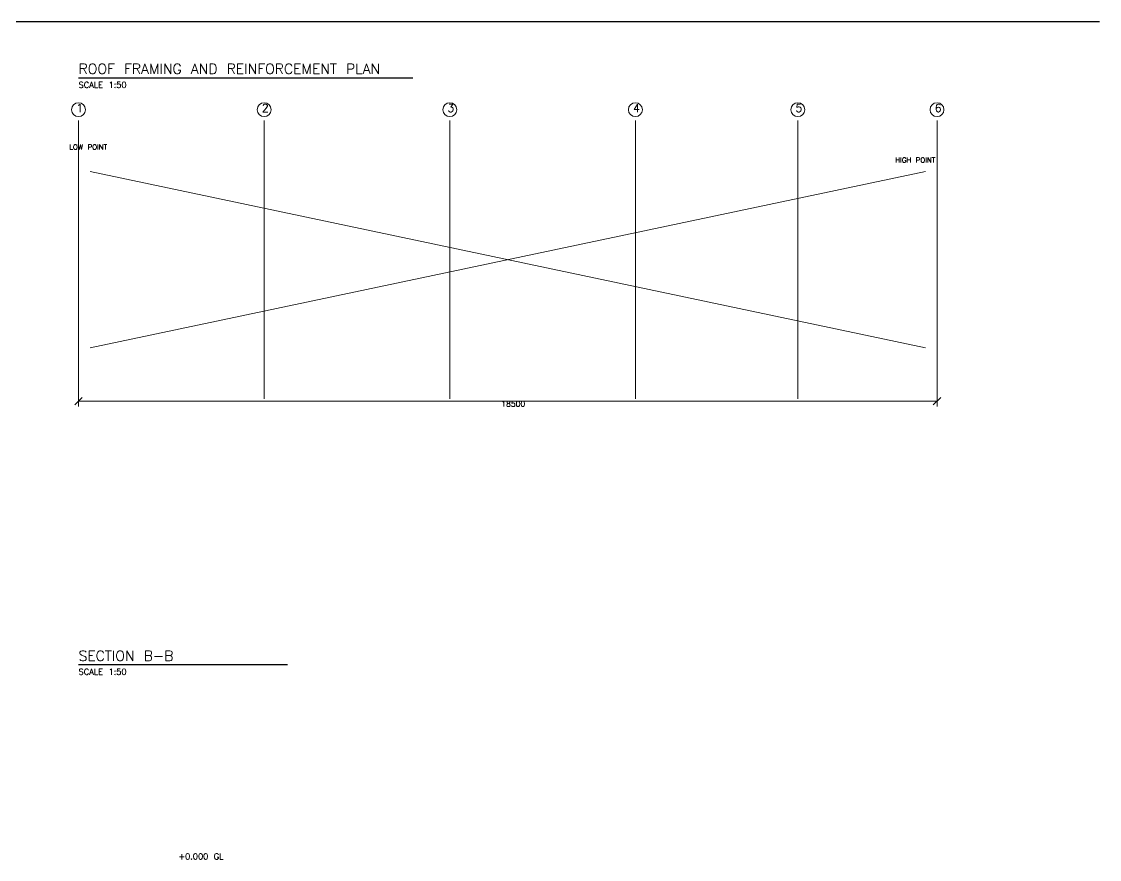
# Model space of a CAD drawing. Header units: millimetres. Extents: x -700 to 52160, y -40890 to 8260.
# Drawn here: x 22771 to 46000, y -10780 to 7280 of the extents above; entities that cross this region are included whole.
import ezdxf

# ---------------------------------------------------------------- set-up
doc = ezdxf.new("R2010")
doc.units = ezdxf.units.MM
for name, color, linetype, lineweight in [('SAI-A-BORDER', 7, 'Continuous', 25), ('SAI-A-DIMS', 6, 'Continuous', 13), ('SAI-A-GRID', 1, 'Continuous', 13), ('SAI-A-SECTION', 1, 'Continuous', 25), ('SAI-A-TEXT', 4, 'Continuous', 13), ('SAI-A-TITLE', 6, 'Continuous', 30), ('SAI-S-TIES', 3, 'Continuous', 20)]:
    doc.layers.add(name, color=color, linetype=linetype, lineweight=lineweight)
doc.styles.add('SAI-STANDARD', font='txt.shx')

msp = doc.modelspace()

# ---------------------------------------------------------------- linework, layer by layer
at = {"layer": 'SAI-A-BORDER'}
msp.add_line((0, 7280), (46000, 7280), dxfattribs=at)
at = {"layer": 'SAI-A-DIMS'}
for p, q in [((24000, 0), (24000, -1020)), ((42500, 0), (42500, -1020)), ((23920, -980), (24080, -820)), ((24000, -900), (42500, -900)), ((42420, -980), (42580, -820))]:
    msp.add_line(p, q, dxfattribs=at)
at = {"layer": 'SAI-A-GRID'}
for p, q in [((24000, -850), (24000, 5150)), ((28000, -850), (28000, 5150)), ((32000, -850), (32000, 5150)), ((36000, -850), (36000, 5150)), ((39500, -850), (39500, 5150)), ((42500, -850), (42500, 5150))]:
    msp.add_line(p, q, dxfattribs=at)
for centre in [(24000, 5380), (28000, 5380), (32000, 5380), (36000, 5380), (39500, 5380), (42500, 5380)]:
    msp.add_circle(centre, 150, dxfattribs=at)
at = {"layer": 'SAI-A-TITLE'}
for p, q in [((24000, 6070), (31200, 6070)), ((24000, -6580), (28500, -6580))]:
    msp.add_line(p, q, dxfattribs=at)
at = {"layer": 'SAI-S-TIES'}
for p, q in [((24250, 250), (42250, 4050)), ((42250, 250), (24250, 4050))]:
    msp.add_line(p, q, dxfattribs=at)

# ---------------------------------------------------------------- texts
at = {"layer": 'SAI-A-DIMS', "style": 'SAI-STANDARD'}
msp.add_text('18500', height=120, dxfattribs=at).set_placement((33110, -1020))
at = {"layer": 'SAI-A-GRID', "style": 'SAI-STANDARD'}
for s, p in [('1', (23950, 5330)), ('2', (27950, 5330)), ('3', (31950, 5330)), ('4', (35950, 5330)), ('5', (39450, 5330)), ('6', (42450, 5330))]:
    msp.add_text(s, height=172, dxfattribs=at).set_placement(p)
at = {"layer": 'SAI-A-SECTION', "style": 'SAI-STANDARD'}
for s, p in [('LOW POINT', (23800, 4520)), ('HIGH POINT', (41600, 4240))]:
    msp.add_text(s, height=110, dxfattribs=at).set_placement(p)
at = {"layer": 'SAI-A-TEXT', "style": 'SAI-STANDARD'}
for s, p in [('SCALE 1:50', (24000, 5850)), ('SCALE 1:50', (24000, -6800)), ('+0.000 GL', (26150, -10780))]:
    msp.add_text(s, height=130, dxfattribs=at).set_placement(p)
at = {"layer": 'SAI-A-TITLE', "style": 'SAI-STANDARD'}
for s, p in [('ROOF FRAMING AND REINFORCEMENT PLAN', (24000, 6150)), ('SECTION B-B', (24000, -6500))]:
    msp.add_text(s, height=220, dxfattribs=at).set_placement(p)

doc.saveas('drawing.dxf')
